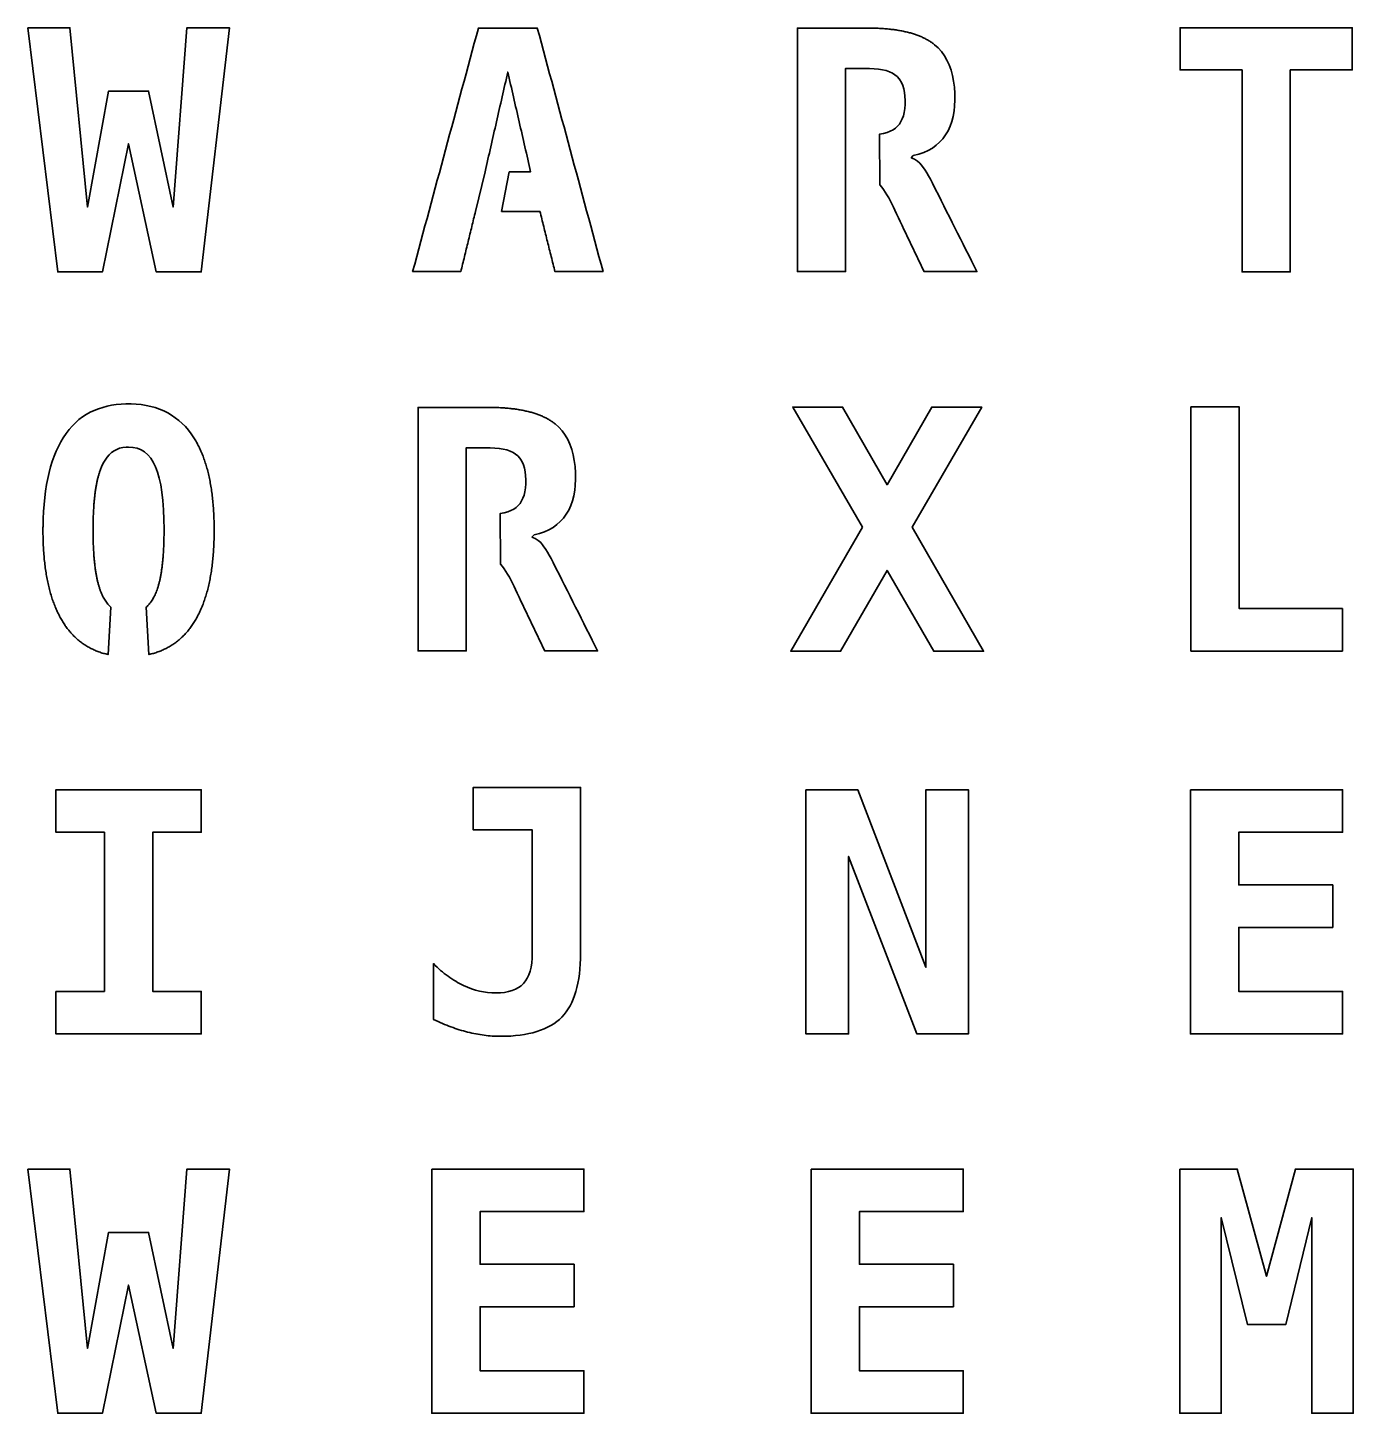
# Model space of a CAD drawing. Header units: inches. Extents: x 0 to 900, y -600 to 85.
# Drawn here: x 84.7 to 154.5, y -436.5 to -363.5 of the extents above; entities that cross this region are included whole.
import ezdxf

# ---------------------------------------------------------------- set-up
doc = ezdxf.new("R2010")
doc.units = ezdxf.units.IN
doc.header["$MEASUREMENT"] = 0
doc.layers.add('01_SNIJLIJNEN', color=7, linetype='Continuous')

msp = doc.modelspace()

# ---------------------------------------------------------------- linework, layer by layer
at = {"layer": '01_SNIJLIJNEN', "color": 5, "lineweight": 35, "true_color": 0x0000ff}
for points in [[(84.738, -363.513), (86.96, -363.513), (87.882, -372.953), (88.993, -366.846), (91.103, -366.846), (92.395, -372.953), (93.118, -363.513), (95.357, -363.513), (93.876, -376.372), (91.507, -376.372), (90.043, -369.62), (88.674, -376.372), (86.323, -376.372), (84.738, -363.513)], [(110.093, -371.098), (110.168, -371.098), (110.243, -371.098), (110.318, -371.098), (110.393, -371.098), (110.468, -371.098), (110.542, -371.098), (110.617, -371.098), (110.692, -371.098), (110.767, -371.098), (110.842, -371.098), (110.917, -371.098), (110.992, -371.098), (111.067, -371.098), (111.142, -371.098), (111.217, -371.098), (111.179, -370.934), (111.141, -370.77), (111.104, -370.606), (111.066, -370.442), (111.029, -370.278), (110.991, -370.114), (110.954, -369.95), (110.916, -369.786), (110.878, -369.622), (110.841, -369.458), (110.803, -369.294), (110.766, -369.13), (110.728, -368.966), (110.69, -368.802), (110.653, -368.638), (110.615, -368.474), (110.578, -368.31), (110.54, -368.145), (110.502, -367.981), (110.465, -367.817), (110.427, -367.653), (110.39, -367.489), (110.352, -367.325), (110.315, -367.161), (110.277, -366.997), (110.239, -366.833), (110.202, -366.669), (110.164, -366.505), (110.127, -366.341), (110.089, -366.177), (110.051, -366.013), (110.014, -365.849), (109.977, -366.013), (109.939, -366.177), (109.902, -366.341), (109.865, -366.505), (109.827, -366.669), (109.79, -366.833), (109.753, -366.997), (109.715, -367.161), (109.678, -367.325), (109.641, -367.489), (109.603, -367.653), (109.566, -367.817), (109.529, -367.981), (109.491, -368.145), (109.454, -368.31), (109.417, -368.474), (109.379, -368.638), (109.342, -368.802), (109.305, -368.966), (109.268, -369.13), (109.23, -369.294), (109.193, -369.458), (109.156, -369.622), (109.118, -369.786), (109.081, -369.95), (109.044, -370.114), (109.006, -370.278), (108.969, -370.442), (108.932, -370.606), (108.894, -370.77), (108.857, -370.934), (108.82, -371.098), (108.313, -373.186), (108.289, -373.285), (108.264, -373.384), (108.24, -373.483), (108.216, -373.582), (108.192, -373.681), (108.168, -373.78), (108.144, -373.879), (108.12, -373.978), (108.095, -374.077), (108.071, -374.177), (108.047, -374.276), (108.023, -374.375), (107.999, -374.474), (107.975, -374.573), (107.95, -374.672), (107.926, -374.771), (107.902, -374.87), (107.878, -374.969), (107.854, -375.068), (107.83, -375.167), (107.805, -375.266), (107.781, -375.365), (107.757, -375.464), (107.733, -375.563), (107.709, -375.663), (107.685, -375.762), (107.66, -375.861), (107.636, -375.96), (107.612, -376.059), (107.588, -376.158), (107.564, -376.257), (107.54, -376.356), (107.46, -376.356), (107.381, -376.356), (107.302, -376.356), (107.223, -376.356), (107.144, -376.356), (107.064, -376.356), (106.985, -376.356), (106.906, -376.356), (106.827, -376.356), (106.748, -376.356), (106.668, -376.356), (106.589, -376.356), (106.51, -376.356), (106.431, -376.356), (106.352, -376.356), (106.272, -376.356), (106.193, -376.356), (106.114, -376.356), (106.035, -376.356), (105.956, -376.356), (105.876, -376.356), (105.797, -376.356), (105.718, -376.356), (105.639, -376.356), (105.56, -376.356), (105.48, -376.356), (105.401, -376.356), (105.322, -376.356), (105.243, -376.356), (105.164, -376.356), (105.084, -376.356), (105.005, -376.356), (105.113, -375.955), (105.222, -375.554), (105.33, -375.154), (105.438, -374.753), (105.546, -374.352), (105.654, -373.951), (105.763, -373.55), (105.871, -373.149), (105.979, -372.748), (106.087, -372.348), (106.195, -371.947), (106.304, -371.546), (106.412, -371.145), (106.52, -370.744), (106.628, -370.344), (106.736, -369.943), (106.845, -369.542), (106.953, -369.141), (107.061, -368.74), (107.169, -368.339), (107.277, -367.939), (107.385, -367.538), (107.494, -367.137), (107.602, -366.736), (107.71, -366.335), (107.818, -365.934), (107.926, -365.534), (108.035, -365.133), (108.143, -364.732), (108.251, -364.331), (108.359, -363.93), (108.467, -363.529), (108.564, -363.529), (108.661, -363.529), (108.758, -363.529), (108.855, -363.529), (108.952, -363.529), (109.049, -363.529), (109.146, -363.529), (109.243, -363.529), (109.34, -363.529), (109.437, -363.529), (109.534, -363.529), (109.63, -363.529), (109.727, -363.529), (109.824, -363.529), (109.921, -363.529), (110.018, -363.529), (110.115, -363.529), (110.212, -363.529), (110.309, -363.529), (110.406, -363.529), (110.503, -363.529), (110.6, -363.529), (110.697, -363.529), (110.794, -363.529), (110.89, -363.529), (110.987, -363.529), (111.084, -363.529), (111.181, -363.529), (111.278, -363.529), (111.375, -363.529), (111.472, -363.529), (111.569, -363.529), (111.677, -363.93), (111.785, -364.331), (111.893, -364.732), (112.002, -365.133), (112.11, -365.534), (112.218, -365.934), (112.326, -366.335), (112.434, -366.736), (112.543, -367.137), (112.651, -367.538), (112.759, -367.939), (112.867, -368.339), (112.975, -368.74), (113.084, -369.141), (113.192, -369.542), (113.3, -369.943), (113.408, -370.344), (113.516, -370.744), (113.625, -371.145), (113.733, -371.546), (113.841, -371.947), (113.949, -372.348), (114.057, -372.748), (114.166, -373.149), (114.274, -373.55), (114.382, -373.951), (114.49, -374.352), (114.598, -374.753), (114.707, -375.154), (114.815, -375.554), (114.923, -375.955), (115.031, -376.356), (114.952, -376.356), (114.873, -376.356), (114.794, -376.356), (114.714, -376.356), (114.635, -376.356), (114.556, -376.356), (114.477, -376.356), (114.398, -376.356), (114.318, -376.356), (114.239, -376.356), (114.16, -376.356), (114.081, -376.356), (114.002, -376.356), (113.922, -376.356), (113.843, -376.356), (113.764, -376.356), (113.685, -376.356), (113.606, -376.356), (113.526, -376.356), (113.447, -376.356), (113.368, -376.356), (113.289, -376.356), (113.21, -376.356), (113.13, -376.356), (113.051, -376.356), (112.972, -376.356), (112.893, -376.356), (112.814, -376.356), (112.734, -376.356), (112.655, -376.356), (112.576, -376.356), (112.497, -376.356), (112.472, -376.257), (112.447, -376.158), (112.423, -376.059), (112.398, -375.96), (112.373, -375.861), (112.349, -375.762), (112.324, -375.663), (112.299, -375.563), (112.274, -375.464), (112.25, -375.365), (112.225, -375.266), (112.2, -375.167), (112.176, -375.068), (112.151, -374.969), (112.126, -374.87), (112.102, -374.771), (112.077, -374.672), (112.052, -374.573), (112.027, -374.474), (112.003, -374.375), (111.978, -374.276), (111.953, -374.177), (111.929, -374.077), (111.904, -373.978), (111.879, -373.879), (111.855, -373.78), (111.83, -373.681), (111.805, -373.582), (111.78, -373.483), (111.756, -373.384), (111.731, -373.285), (111.706, -373.186), (111.6, -373.186), (111.494, -373.186), (111.388, -373.186), (111.282, -373.186), (111.176, -373.186), (111.07, -373.186), (110.964, -373.186), (110.858, -373.186), (110.752, -373.186), (110.646, -373.186), (110.54, -373.186), (110.434, -373.186), (110.328, -373.186), (110.222, -373.186), (110.116, -373.186), (110.01, -373.186), (109.904, -373.186), (109.797, -373.186), (109.691, -373.186), (110.093, -371.098)], [(148.671, -365.735), (145.407, -365.735), (145.407, -363.513), (154.476, -363.513), (154.476, -365.735), (151.212, -365.735), (151.212, -376.372), (148.671, -376.372), (148.671, -365.735)], [(128.684, -389.814), (125.015, -383.484), (127.642, -383.484), (129.984, -387.575), (132.336, -383.484), (134.963, -383.484), (131.311, -389.814), (135.066, -396.343), (132.439, -396.343), (129.984, -392.088), (127.538, -396.343), (124.911, -396.343), (128.684, -389.814)], [(145.982, -383.475), (148.523, -383.475), (148.523, -394.095), (153.957, -394.095), (153.957, -396.334), (145.982, -396.334), (145.982, -383.475)], [(86.219, -414.249), (88.777, -414.249), (88.777, -405.869), (86.219, -405.869), (86.219, -403.63), (93.876, -403.63), (93.876, -405.869), (91.318, -405.869), (91.318, -414.249), (93.876, -414.249), (93.876, -416.488), (86.219, -416.488), (86.219, -414.249)], [(125.712, -403.63), (128.443, -403.63), (132.026, -412.974), (132.026, -403.63), (134.265, -403.63), (134.265, -416.488), (131.552, -416.488), (127.952, -407.144), (127.952, -416.488), (125.712, -416.488), (125.712, -403.63)], [(145.954, -403.63), (153.964, -403.63), (153.964, -405.869), (148.495, -405.869), (148.495, -408.642), (153.447, -408.642), (153.447, -410.881), (148.495, -410.881), (148.495, -414.249), (153.964, -414.249), (153.964, -416.488), (145.954, -416.488), (145.954, -403.63)], [(84.738, -423.6), (86.96, -423.6), (87.882, -433.04), (88.993, -426.933), (91.103, -426.933), (92.395, -433.04), (93.118, -423.6), (95.357, -423.6), (93.876, -436.459), (91.507, -436.459), (90.043, -429.706), (88.674, -436.459), (86.323, -436.459), (84.738, -423.6)], [(106.013, -423.6), (114.023, -423.6), (114.023, -425.839), (108.554, -425.839), (108.554, -428.613), (113.506, -428.613), (113.506, -430.852), (108.554, -430.852), (108.554, -434.22), (114.023, -434.22), (114.023, -436.459), (106.013, -436.459), (106.013, -423.6)], [(125.984, -423.6), (133.994, -423.6), (133.994, -425.839), (128.525, -425.839), (128.525, -428.613), (133.477, -428.613), (133.477, -430.852), (128.525, -430.852), (128.525, -434.22), (133.994, -434.22), (133.994, -436.459), (125.984, -436.459), (125.984, -423.6)], [(145.39, -423.6), (148.422, -423.6), (149.955, -429.241), (151.479, -423.6), (154.528, -423.6), (154.528, -436.459), (152.341, -436.459), (152.341, -426.158), (150.98, -431.782), (148.956, -431.782), (147.578, -426.158), (147.578, -436.459), (145.39, -436.459), (145.39, -423.6)]]:
    msp.add_lwpolyline(points, dxfattribs=at)
for points, knots in [([(131.245, -370.355), (131.245, -370.355), (131.423, -370.437), (131.423, -370.437), (131.423, -370.437), (131.582, -370.538), (131.582, -370.538), (131.582, -370.538), (131.716, -370.651), (131.716, -370.651), (131.716, -370.651), (131.854, -370.815), (131.854, -370.815), (131.854, -370.815), (131.991, -371.014), (131.991, -371.014), (131.991, -371.014), (132.076, -371.152), (132.076, -371.152), (132.076, -371.152), (132.168, -371.311), (132.168, -371.311), (132.168, -371.311), (132.265, -371.49), (132.265, -371.49), (132.265, -371.49), (132.368, -371.689), (132.368, -371.689), (132.368, -371.689), (132.539, -372.031), (132.539, -372.031), (132.539, -372.031), (132.684, -372.319), (132.684, -372.319), (132.684, -372.319), (132.829, -372.608), (132.829, -372.608), (132.829, -372.608), (132.974, -372.896), (132.974, -372.896), (132.974, -372.896), (133.119, -373.184), (133.119, -373.184), (133.119, -373.184), (133.264, -373.473), (133.264, -373.473), (133.264, -373.473), (133.409, -373.761), (133.409, -373.761), (133.409, -373.761), (133.554, -374.049), (133.554, -374.049), (133.554, -374.049), (133.699, -374.338), (133.699, -374.338), (133.699, -374.338), (133.844, -374.626), (133.844, -374.626), (133.844, -374.626), (133.989, -374.914), (133.989, -374.914), (133.989, -374.914), (134.134, -375.203), (134.134, -375.203), (134.134, -375.203), (134.279, -375.491), (134.279, -375.491), (134.279, -375.491), (134.424, -375.779), (134.424, -375.779), (134.424, -375.779), (134.569, -376.068), (134.569, -376.068), (134.569, -376.068), (134.714, -376.356), (134.714, -376.356), (134.714, -376.356), (131.93, -376.356), (131.93, -376.356), (131.93, -376.356), (131.834, -376.154), (131.834, -376.154), (131.834, -376.154), (131.737, -375.951), (131.737, -375.951), (131.737, -375.951), (131.64, -375.749), (131.64, -375.749), (131.64, -375.749), (131.544, -375.546), (131.544, -375.546), (131.544, -375.546), (131.447, -375.344), (131.447, -375.344), (131.447, -375.344), (131.35, -375.141), (131.35, -375.141), (131.35, -375.141), (131.254, -374.939), (131.254, -374.939), (131.254, -374.939), (131.157, -374.737), (131.157, -374.737), (131.157, -374.737), (131.06, -374.534), (131.06, -374.534), (131.06, -374.534), (130.964, -374.332), (130.964, -374.332), (130.964, -374.332), (130.867, -374.129), (130.867, -374.129), (130.867, -374.129), (130.77, -373.927), (130.77, -373.927), (130.77, -373.927), (130.674, -373.724), (130.674, -373.724), (130.674, -373.724), (130.577, -373.522), (130.577, -373.522), (130.577, -373.522), (130.481, -373.32), (130.481, -373.32), (130.481, -373.32), (130.384, -373.117), (130.384, -373.117), (130.384, -373.117), (130.313, -372.965), (130.313, -372.965), (130.313, -372.965), (130.229, -372.79), (130.229, -372.79), (130.229, -372.79), (130.158, -372.648), (130.158, -372.648), (130.158, -372.648), (130.068, -372.475), (130.068, -372.475), (130.068, -372.475), (129.976, -372.315), (129.976, -372.315), (129.976, -372.315), (129.884, -372.166), (129.884, -372.166), (129.884, -372.166), (129.792, -372.029), (129.792, -372.029), (129.792, -372.029), (129.699, -371.904), (129.699, -371.904), (129.699, -371.904), (129.606, -371.791), (129.606, -371.791), (129.606, -371.791), (129.588, -369.116), (129.588, -369.116), (129.588, -369.116), (129.794, -369.078), (129.794, -369.078), (129.794, -369.078), (129.981, -369.026), (129.981, -369.026), (129.981, -369.026), (130.149, -368.962), (130.149, -368.962), (130.149, -368.962), (130.298, -368.884), (130.298, -368.884), (130.298, -368.884), (130.429, -368.794), (130.429, -368.794), (130.429, -368.794), (130.537, -368.695), (130.537, -368.695), (130.537, -368.695), (130.63, -368.584), (130.63, -368.584), (130.63, -368.584), (130.711, -368.458), (130.711, -368.458), (130.711, -368.458), (130.782, -368.315), (130.782, -368.315), (130.782, -368.315), (130.842, -368.155), (130.842, -368.155), (130.842, -368.155), (130.887, -367.971), (130.887, -367.971), (130.887, -367.971), (130.917, -367.763), (130.917, -367.763), (130.917, -367.763), (130.931, -367.56), (130.931, -367.56), (130.931, -367.56), (130.933, -367.345), (130.933, -367.345), (130.933, -367.345), (130.923, -367.122), (130.923, -367.122), (130.923, -367.122), (130.898, -366.916), (130.898, -366.916), (130.898, -366.916), (130.86, -366.727), (130.86, -366.727), (130.86, -366.727), (130.808, -366.555), (130.808, -366.555), (130.808, -366.555), (130.741, -366.4), (130.741, -366.4), (130.741, -366.4), (130.661, -366.263), (130.661, -366.263), (130.661, -366.263), (130.616, -366.201), (130.616, -366.201), (130.616, -366.201), (130.514, -366.089), (130.514, -366.089), (130.514, -366.089), (130.396, -365.992), (130.396, -365.992), (130.396, -365.992), (130.26, -365.906), (130.26, -365.906), (130.26, -365.906), (130.105, -365.834), (130.105, -365.834), (130.105, -365.834), (129.932, -365.774), (129.932, -365.774), (129.932, -365.774), (129.74, -365.727), (129.74, -365.727), (129.74, -365.727), (129.531, -365.692), (129.531, -365.692), (129.531, -365.692), (129.303, -365.67), (129.303, -365.67), (129.303, -365.67), (129.057, -365.66), (129.057, -365.66), (129.057, -365.66), (128.88, -365.66), (128.88, -365.66), (128.88, -365.66), (128.806, -365.66), (128.806, -365.66), (128.806, -365.66), (127.798, -365.66), (127.798, -365.66), (127.798, -365.66), (127.798, -369.157), (127.798, -369.157), (127.798, -369.157), (127.798, -370.222), (127.798, -370.222), (127.798, -370.222), (127.798, -371.287), (127.798, -371.287), (127.798, -371.287), (127.798, -376.356), (127.798, -376.356), (127.798, -376.356), (125.264, -376.356), (125.264, -376.356), (125.264, -376.356), (125.264, -363.529), (125.264, -363.529), (125.264, -363.529), (128.237, -363.529), (128.237, -363.529), (128.237, -363.529), (128.466, -363.529), (128.466, -363.529), (128.466, -363.529), (128.695, -363.529), (128.695, -363.529), (128.695, -363.529), (128.923, -363.529), (128.923, -363.529), (129.026, -363.529), (129.128, -363.53), (129.227, -363.533), (129.327, -363.535), (129.424, -363.538), (129.52, -363.543), (129.616, -363.548), (129.71, -363.553), (129.802, -363.56), (129.895, -363.567), (129.985, -363.575), (130.074, -363.584), (130.162, -363.593), (130.249, -363.604), (130.334, -363.615), (130.419, -363.626), (130.502, -363.639), (130.583, -363.653), (130.665, -363.666), (130.744, -363.681), (130.822, -363.697), (130.9, -363.713), (130.976, -363.73), (131.05, -363.748), (131.124, -363.767), (131.196, -363.786), (131.267, -363.807), (131.337, -363.827), (131.406, -363.849), (131.473, -363.872), (131.539, -363.894), (131.604, -363.918), (131.668, -363.944), (131.731, -363.969), (131.792, -363.995), (131.852, -364.022), (131.912, -364.05), (131.969, -364.078), (132.025, -364.108), (132.081, -364.138), (132.135, -364.168), (132.188, -364.2), (132.24, -364.232), (132.291, -364.265), (132.339, -364.3), (132.388, -364.334), (132.435, -364.369), (132.48, -364.406), (132.48, -364.406), (132.673, -364.58), (132.673, -364.58), (132.673, -364.58), (132.847, -364.774), (132.847, -364.774), (132.847, -364.774), (133.002, -364.987), (133.002, -364.987), (133.002, -364.987), (133.137, -365.22), (133.137, -365.22), (133.137, -365.22), (133.253, -365.473), (133.253, -365.473), (133.253, -365.473), (133.35, -365.744), (133.35, -365.744), (133.35, -365.744), (133.428, -366.031), (133.428, -366.031), (133.428, -366.031), (133.487, -366.333), (133.487, -366.333), (133.487, -366.333), (133.528, -366.651), (133.528, -366.651), (133.528, -366.651), (133.55, -366.984), (133.55, -366.984), (133.55, -366.984), (133.553, -367.304), (133.553, -367.304), (133.553, -367.304), (133.539, -367.646), (133.539, -367.646), (133.539, -367.646), (133.514, -367.885), (133.514, -367.885), (133.514, -367.885), (133.465, -368.181), (133.465, -368.181), (133.465, -368.181), (133.395, -368.452), (133.395, -368.452), (133.395, -368.452), (133.305, -368.702), (133.305, -368.702), (133.305, -368.702), (133.194, -368.938), (133.194, -368.938), (133.194, -368.938), (133.062, -369.158), (133.062, -369.158), (133.062, -369.158), (132.91, -369.363), (132.91, -369.363), (132.91, -369.363), (132.746, -369.543), (132.746, -369.543), (132.746, -369.543), (132.565, -369.705), (132.565, -369.705), (132.565, -369.705), (132.366, -369.85), (132.366, -369.85), (132.366, -369.85), (132.149, -369.977), (132.149, -369.977), (132.149, -369.977), (131.912, -370.086), (131.912, -370.086), (131.912, -370.086), (131.65, -370.176), (131.65, -370.176), (131.65, -370.176), (131.364, -370.247), (131.364, -370.247), (131.364, -370.247), (131.245, -370.355), (131.245, -370.355)], [0, 0, 0, 0, 1, 1, 1, 2, 2, 2, 3, 3, 3, 4, 4, 4, 5, 5, 5, 6, 6, 6, 7, 7, 7, 8, 8, 8, 9, 9, 9, 10, 10, 10, 11, 11, 11, 12, 12, 12, 13, 13, 13, 14, 14, 14, 15, 15, 15, 16, 16, 16, 17, 17, 17, 18, 18, 18, 19, 19, 19, 20, 20, 20, 21, 21, 21, 22, 22, 22, 23, 23, 23, 24, 24, 24, 25, 25, 25, 26, 26, 26, 27, 27, 27, 28, 28, 28, 29, 29, 29, 30, 30, 30, 31, 31, 31, 32, 32, 32, 33, 33, 33, 34, 34, 34, 35, 35, 35, 36, 36, 36, 37, 37, 37, 38, 38, 38, 39, 39, 39, 40, 40, 40, 41, 41, 41, 42, 42, 42, 43, 43, 43, 44, 44, 44, 45, 45, 45, 46, 46, 46, 47, 47, 47, 48, 48, 48, 49, 49, 49, 50, 50, 50, 51, 51, 51, 52, 52, 52, 53, 53, 53, 54, 54, 54, 55, 55, 55, 56, 56, 56, 57, 57, 57, 58, 58, 58, 59, 59, 59, 60, 60, 60, 61, 61, 61, 62, 62, 62, 63, 63, 63, 64, 64, 64, 65, 65, 65, 66, 66, 66, 67, 67, 67, 68, 68, 68, 69, 69, 69, 70, 70, 70, 71, 71, 71, 72, 72, 72, 73, 73, 73, 74, 74, 74, 75, 75, 75, 76, 76, 76, 77, 77, 77, 78, 78, 78, 79, 79, 79, 80, 80, 80, 81, 81, 81, 82, 82, 82, 83, 83, 83, 84, 84, 84, 85, 85, 85, 86, 86, 86, 87, 87, 87, 88, 88, 88, 89, 89, 89, 90, 90, 90, 91, 91, 91, 92, 92, 92, 93, 93, 93, 94, 94, 94, 95, 95, 95, 96, 96, 96, 97, 97, 97, 98, 98, 98, 99, 99, 99, 100, 100, 100, 101, 101, 101, 102, 102, 102, 103, 103, 103, 104, 104, 104, 105, 105, 105, 106, 106, 106, 107, 107, 107, 108, 108, 108, 109, 109, 109, 110, 110, 110, 111, 111, 111, 112, 112, 112, 113, 113, 113, 114, 114, 114, 115, 115, 115, 116, 116, 116, 117, 117, 117, 118, 118, 118, 119, 119, 119, 120, 120, 120, 121, 121, 121, 122, 122, 122, 123, 123, 123, 124, 124, 124, 125, 125, 125, 126, 126, 126, 127, 127, 127, 128, 128, 128, 129, 129, 129, 130, 130, 130, 131, 131, 131, 132, 132, 132, 133, 133, 133, 134, 134, 134, 135, 135, 135, 136, 136, 136, 137, 137, 137, 138, 138, 138, 138]), ([(89.117, -394.015), (89.089, -393.991), (89.061, -393.965), (89.035, -393.938), (89.008, -393.911), (88.982, -393.882), (88.956, -393.853), (88.931, -393.823), (88.906, -393.792), (88.882, -393.759), (88.858, -393.727), (88.834, -393.693), (88.812, -393.658), (88.789, -393.622), (88.767, -393.586), (88.746, -393.548), (88.724, -393.51), (88.704, -393.471), (88.684, -393.43), (88.664, -393.39), (88.644, -393.348), (88.626, -393.304), (88.607, -393.262), (88.589, -393.217), (88.572, -393.172), (88.554, -393.126), (88.537, -393.078), (88.521, -393.028), (88.505, -392.979), (88.489, -392.928), (88.474, -392.875), (88.459, -392.823), (88.444, -392.768), (88.43, -392.712), (88.416, -392.656), (88.403, -392.598), (88.39, -392.539), (88.377, -392.479), (88.365, -392.418), (88.354, -392.355), (88.342, -392.292), (88.331, -392.228), (88.32, -392.162), (88.31, -392.095), (88.3, -392.027), (88.291, -391.958), (88.281, -391.888), (88.273, -391.817), (88.265, -391.744), (88.256, -391.671), (88.249, -391.596), (88.242, -391.52), (88.235, -391.443), (88.228, -391.365), (88.223, -391.285), (88.217, -391.206), (88.212, -391.124), (88.207, -391.041), (88.202, -390.958), (88.198, -390.873), (88.195, -390.787), (88.191, -390.7), (88.188, -390.612), (88.186, -390.522), (88.184, -390.432), (88.182, -390.341), (88.181, -390.247), (88.18, -390.154), (88.179, -390.059), (88.179, -389.962), (88.179, -389.866), (88.18, -389.771), (88.181, -389.679), (88.182, -389.586), (88.184, -389.494), (88.186, -389.405), (88.188, -389.315), (88.191, -389.227), (88.195, -389.141), (88.198, -389.055), (88.202, -388.97), (88.207, -388.887), (88.212, -388.805), (88.217, -388.723), (88.223, -388.644), (88.228, -388.564), (88.235, -388.486), (88.242, -388.41), (88.249, -388.334), (88.256, -388.26), (88.265, -388.187), (88.273, -388.114), (88.281, -388.043), (88.291, -387.973), (88.3, -387.904), (88.31, -387.836), (88.32, -387.77), (88.331, -387.704), (88.342, -387.64), (88.354, -387.577), (88.365, -387.514), (88.377, -387.453), (88.39, -387.394), (88.403, -387.334), (88.416, -387.277), (88.43, -387.221), (88.444, -387.165), (88.459, -387.11), (88.474, -387.058), (88.489, -387.005), (88.505, -386.954), (88.521, -386.905), (88.521, -386.905), (88.626, -386.629), (88.626, -386.629), (88.626, -386.629), (88.714, -386.445), (88.714, -386.445), (88.714, -386.445), (88.81, -386.278), (88.81, -386.278), (88.81, -386.278), (88.915, -386.129), (88.915, -386.129), (88.915, -386.129), (89.029, -385.998), (89.029, -385.998), (89.029, -385.998), (89.15, -385.885), (89.15, -385.885), (89.15, -385.885), (89.281, -385.79), (89.281, -385.79), (89.281, -385.79), (89.424, -385.713), (89.424, -385.713), (89.424, -385.713), (89.577, -385.655), (89.577, -385.655), (89.577, -385.655), (89.742, -385.615), (89.742, -385.615), (89.742, -385.615), (89.919, -385.594), (89.919, -385.594), (89.919, -385.594), (90.043, -385.589), (90.043, -385.589), (90.043, -385.589), (90.28, -385.606), (90.28, -385.606), (90.28, -385.606), (90.5, -385.654), (90.5, -385.654), (90.5, -385.654), (90.703, -385.736), (90.703, -385.736), (90.703, -385.736), (90.89, -385.849), (90.89, -385.849), (90.89, -385.849), (91.06, -385.996), (91.06, -385.996), (91.06, -385.996), (91.213, -386.174), (91.213, -386.174), (91.213, -386.174), (91.349, -386.385), (91.349, -386.385), (91.349, -386.385), (91.469, -386.629), (91.469, -386.629), (91.469, -386.629), (91.574, -386.905), (91.574, -386.905), (91.574, -386.905), (91.665, -387.221), (91.665, -387.221), (91.665, -387.221), (91.742, -387.577), (91.742, -387.577), (91.742, -387.577), (91.805, -387.973), (91.805, -387.973), (91.805, -387.973), (91.853, -388.41), (91.853, -388.41), (91.853, -388.41), (91.888, -388.887), (91.888, -388.887), (91.888, -388.887), (91.909, -389.405), (91.909, -389.405), (91.912, -389.494), (91.913, -389.586), (91.914, -389.679), (91.916, -389.771), (91.916, -389.866), (91.916, -389.962), (91.916, -390.059), (91.916, -390.154), (91.914, -390.247), (91.913, -390.341), (91.912, -390.432), (91.909, -390.522), (91.907, -390.612), (91.904, -390.7), (91.901, -390.787), (91.897, -390.873), (91.893, -390.958), (91.888, -391.041), (91.884, -391.124), (91.878, -391.206), (91.873, -391.285), (91.867, -391.365), (91.86, -391.443), (91.853, -391.52), (91.846, -391.596), (91.839, -391.671), (91.831, -391.744), (91.823, -391.817), (91.814, -391.888), (91.805, -391.958), (91.795, -392.027), (91.785, -392.095), (91.775, -392.162), (91.764, -392.228), (91.753, -392.292), (91.742, -392.355), (91.73, -392.418), (91.718, -392.479), (91.705, -392.539), (91.692, -392.598), (91.679, -392.656), (91.665, -392.712), (91.651, -392.768), (91.636, -392.823), (91.621, -392.875), (91.606, -392.928), (91.59, -392.979), (91.574, -393.028), (91.558, -393.078), (91.541, -393.126), (91.524, -393.172), (91.506, -393.217), (91.488, -393.262), (91.469, -393.304), (91.451, -393.348), (91.432, -393.39), (91.412, -393.43), (91.392, -393.471), (91.371, -393.51), (91.349, -393.548), (91.328, -393.586), (91.306, -393.622), (91.283, -393.658), (91.26, -393.693), (91.237, -393.727), (91.213, -393.759), (91.189, -393.792), (91.164, -393.823), (91.138, -393.853), (91.113, -393.882), (91.086, -393.911), (91.06, -393.938), (91.033, -393.965), (91.005, -393.991), (90.977, -394.015), (90.977, -394.015), (91.116, -396.512), (91.116, -396.512), (91.158, -396.503), (91.199, -396.493), (91.239, -396.483), (91.28, -396.473), (91.32, -396.462), (91.36, -396.451), (91.4, -396.44), (91.439, -396.428), (91.478, -396.416), (91.517, -396.403), (91.556, -396.39), (91.594, -396.377), (91.632, -396.363), (91.67, -396.349), (91.707, -396.334), (91.744, -396.319), (91.781, -396.304), (91.818, -396.288), (91.854, -396.273), (91.891, -396.256), (91.926, -396.239), (91.962, -396.222), (91.997, -396.205), (92.032, -396.187), (92.067, -396.169), (92.102, -396.15), (92.136, -396.131), (92.17, -396.112), (92.204, -396.092), (92.237, -396.072), (92.271, -396.052), (92.304, -396.032), (92.336, -396.011), (92.369, -395.989), (92.401, -395.968), (92.433, -395.946), (92.465, -395.924), (92.496, -395.901), (92.528, -395.878), (92.559, -395.855), (92.59, -395.832), (92.62, -395.808), (92.65, -395.784), (92.68, -395.759), (92.71, -395.734), (92.74, -395.709), (92.769, -395.683), (92.798, -395.657), (92.827, -395.631), (92.855, -395.605), (92.883, -395.578), (92.912, -395.551), (92.939, -395.523), (92.967, -395.495), (92.994, -395.467), (93.021, -395.438), (93.048, -395.409), (93.075, -395.38), (93.101, -395.351), (93.127, -395.321), (93.153, -395.291), (93.178, -395.26), (93.203, -395.229), (93.229, -395.198), (93.253, -395.167), (93.278, -395.135), (93.302, -395.103), (93.326, -395.07), (93.35, -395.037), (93.373, -395.004), (93.397, -394.971), (93.42, -394.937), (93.467, -394.866), (93.513, -394.794), (93.557, -394.719), (93.601, -394.644), (93.644, -394.568), (93.685, -394.489), (93.727, -394.41), (93.767, -394.329), (93.805, -394.246), (93.843, -394.164), (93.88, -394.079), (93.916, -393.992), (93.951, -393.905), (93.985, -393.816), (94.018, -393.725), (94.05, -393.633), (94.081, -393.54), (94.111, -393.445), (94.14, -393.35), (94.168, -393.253), (94.195, -393.153), (94.221, -393.054), (94.247, -392.952), (94.27, -392.849), (94.294, -392.746), (94.316, -392.64), (94.337, -392.532), (94.357, -392.425), (94.377, -392.315), (94.394, -392.204), (94.412, -392.092), (94.428, -391.978), (94.443, -391.862), (94.458, -391.747), (94.471, -391.629), (94.483, -391.509), (94.495, -391.389), (94.505, -391.267), (94.514, -391.143), (94.523, -391.019), (94.53, -390.893), (94.536, -390.765), (94.542, -390.636), (94.546, -390.506), (94.549, -390.374), (94.552, -390.242), (94.554, -390.107), (94.554, -389.971), (94.554, -389.834), (94.552, -389.699), (94.549, -389.566), (94.546, -389.433), (94.542, -389.302), (94.536, -389.173), (94.53, -389.045), (94.523, -388.918), (94.514, -388.794), (94.505, -388.669), (94.495, -388.547), (94.483, -388.426), (94.471, -388.306), (94.458, -388.188), (94.443, -388.071), (94.428, -387.955), (94.412, -387.841), (94.394, -387.729), (94.377, -387.617), (94.357, -387.507), (94.337, -387.399), (94.316, -387.292), (94.294, -387.186), (94.27, -387.082), (94.247, -386.979), (94.221, -386.877), (94.195, -386.778), (94.168, -386.678), (94.14, -386.581), (94.111, -386.485), (94.081, -386.39), (94.05, -386.297), (94.018, -386.206), (93.985, -386.115), (93.951, -386.026), (93.916, -385.939), (93.88, -385.852), (93.843, -385.767), (93.805, -385.685), (93.767, -385.602), (93.727, -385.521), (93.685, -385.443), (93.644, -385.364), (93.601, -385.288), (93.557, -385.213), (93.513, -385.139), (93.467, -385.067), (93.42, -384.997), (93.396, -384.962), (93.372, -384.928), (93.348, -384.894), (93.348, -384.894), (93.197, -384.698), (93.197, -384.698), (93.197, -384.698), (93.038, -384.516), (93.038, -384.516), (93.038, -384.516), (92.871, -384.346), (92.871, -384.346), (92.871, -384.346), (92.695, -384.188), (92.695, -384.188), (92.695, -384.188), (92.51, -384.044), (92.51, -384.044), (92.51, -384.044), (92.317, -383.912), (92.317, -383.912), (92.317, -383.912), (92.115, -383.793), (92.115, -383.793), (92.115, -383.793), (91.904, -383.687), (91.904, -383.687), (91.904, -383.687), (91.685, -383.594), (91.685, -383.594), (91.685, -383.594), (91.457, -383.514), (91.457, -383.514), (91.457, -383.514), (91.22, -383.447), (91.22, -383.447), (91.22, -383.447), (90.974, -383.394), (90.974, -383.394), (90.974, -383.394), (90.719, -383.354), (90.719, -383.354), (90.719, -383.354), (90.455, -383.328), (90.455, -383.328), (90.455, -383.328), (90.183, -383.314), (90.183, -383.314), (90.183, -383.314), (89.912, -383.314), (89.912, -383.314), (89.912, -383.314), (89.654, -383.327), (89.654, -383.327), (89.654, -383.327), (89.403, -383.351), (89.403, -383.351), (89.403, -383.351), (89.157, -383.388), (89.157, -383.388), (89.157, -383.388), (88.918, -383.438), (88.918, -383.438), (88.918, -383.438), (88.686, -383.5), (88.686, -383.5), (88.686, -383.5), (88.459, -383.574), (88.459, -383.574), (88.459, -383.574), (88.239, -383.66), (88.239, -383.66), (88.239, -383.66), (88.026, -383.759), (88.026, -383.759), (88.026, -383.759), (87.82, -383.873), (87.82, -383.873), (87.82, -383.873), (87.623, -384.003), (87.623, -384.003), (87.623, -384.003), (87.434, -384.148), (87.434, -384.148), (87.434, -384.148), (87.253, -384.308), (87.253, -384.308), (87.253, -384.308), (87.08, -384.483), (87.08, -384.483), (87.08, -384.483), (86.916, -384.673), (86.916, -384.673), (86.916, -384.673), (86.759, -384.879), (86.759, -384.879), (86.759, -384.879), (86.613, -385.097), (86.613, -385.097), (86.613, -385.097), (86.479, -385.324), (86.479, -385.324), (86.479, -385.324), (86.353, -385.562), (86.353, -385.562), (86.353, -385.562), (86.236, -385.813), (86.236, -385.813), (86.236, -385.813), (86.129, -386.076), (86.129, -386.076), (86.129, -386.076), (86.031, -386.35), (86.031, -386.35), (86.031, -386.35), (85.942, -386.637), (85.942, -386.637), (85.942, -386.637), (85.862, -386.935), (85.862, -386.935), (85.862, -386.935), (85.791, -387.245), (85.791, -387.245), (85.791, -387.245), (85.729, -387.568), (85.729, -387.568), (85.729, -387.568), (85.676, -387.904), (85.676, -387.904), (85.676, -387.904), (85.631, -388.251), (85.631, -388.251), (85.631, -388.251), (85.596, -388.612), (85.596, -388.612), (85.596, -388.612), (85.569, -388.984), (85.569, -388.984), (85.569, -388.984), (85.552, -389.37), (85.552, -389.37), (85.552, -389.37), (85.543, -389.767), (85.543, -389.767), (85.542, -389.835), (85.542, -389.903), (85.542, -389.971), (85.542, -390.108), (85.543, -390.242), (85.546, -390.375), (85.549, -390.508), (85.553, -390.638), (85.559, -390.767), (85.565, -390.895), (85.573, -391.021), (85.582, -391.146), (85.591, -391.27), (85.601, -391.392), (85.613, -391.513), (85.625, -391.633), (85.638, -391.751), (85.653, -391.867), (85.668, -391.983), (85.684, -392.097), (85.702, -392.209), (85.72, -392.321), (85.739, -392.431), (85.76, -392.538), (85.781, -392.646), (85.803, -392.752), (85.827, -392.855), (85.851, -392.959), (85.876, -393.061), (85.903, -393.16), (85.93, -393.26), (85.958, -393.357), (85.988, -393.452), (86.018, -393.548), (86.049, -393.641), (86.082, -393.732), (86.114, -393.823), (86.149, -393.913), (86.184, -394), (86.22, -394.087), (86.257, -394.172), (86.296, -394.255), (86.335, -394.338), (86.375, -394.419), (86.416, -394.497), (86.458, -394.576), (86.501, -394.653), (86.546, -394.728), (86.59, -394.802), (86.637, -394.875), (86.684, -394.945), (86.707, -394.979), (86.73, -395.012), (86.753, -395.045), (86.776, -395.077), (86.8, -395.11), (86.824, -395.141), (86.848, -395.173), (86.872, -395.204), (86.897, -395.235), (86.922, -395.266), (86.947, -395.296), (86.973, -395.326), (86.998, -395.355), (87.024, -395.385), (87.051, -395.414), (87.077, -395.442), (87.104, -395.471), (87.131, -395.498), (87.158, -395.526), (87.185, -395.554), (87.213, -395.58), (87.241, -395.607), (87.269, -395.634), (87.297, -395.659), (87.326, -395.685), (87.355, -395.711), (87.384, -395.736), (87.413, -395.76), (87.443, -395.785), (87.473, -395.809), (87.503, -395.833), (87.534, -395.856), (87.564, -395.879), (87.595, -395.902), (87.626, -395.924), (87.658, -395.946), (87.689, -395.968), (87.721, -395.99), (87.754, -396.011), (87.786, -396.032), (87.819, -396.052), (87.852, -396.072), (87.885, -396.092), (87.918, -396.112), (87.952, -396.131), (87.986, -396.15), (88.02, -396.169), (88.054, -396.187), (88.089, -396.205), (88.124, -396.222), (88.159, -396.239), (88.195, -396.256), (88.231, -396.273), (88.267, -396.288), (88.303, -396.304), (88.34, -396.319), (88.377, -396.334), (88.414, -396.349), (88.452, -396.363), (88.49, -396.377), (88.528, -396.39), (88.566, -396.403), (88.605, -396.416), (88.644, -396.428), (88.683, -396.44), (88.723, -396.451), (88.762, -396.462), (88.803, -396.473), (88.843, -396.483), (88.884, -396.493), (88.925, -396.503), (88.966, -396.512), (88.966, -396.512), (89.117, -394.015), (89.117, -394.015)], [0, 0, 0, 0, 1, 1, 1, 2, 2, 2, 3, 3, 3, 4, 4, 4, 5, 5, 5, 6, 6, 6, 7, 7, 7, 8, 8, 8, 9, 9, 9, 10, 10, 10, 11, 11, 11, 12, 12, 12, 13, 13, 13, 14, 14, 14, 15, 15, 15, 16, 16, 16, 17, 17, 17, 18, 18, 18, 19, 19, 19, 20, 20, 20, 21, 21, 21, 22, 22, 22, 23, 23, 23, 24, 24, 24, 25, 25, 25, 26, 26, 26, 27, 27, 27, 28, 28, 28, 29, 29, 29, 30, 30, 30, 31, 31, 31, 32, 32, 32, 33, 33, 33, 34, 34, 34, 35, 35, 35, 36, 36, 36, 37, 37, 37, 38, 38, 38, 39, 39, 39, 40, 40, 40, 41, 41, 41, 42, 42, 42, 43, 43, 43, 44, 44, 44, 45, 45, 45, 46, 46, 46, 47, 47, 47, 48, 48, 48, 49, 49, 49, 50, 50, 50, 51, 51, 51, 52, 52, 52, 53, 53, 53, 54, 54, 54, 55, 55, 55, 56, 56, 56, 57, 57, 57, 58, 58, 58, 59, 59, 59, 60, 60, 60, 61, 61, 61, 62, 62, 62, 63, 63, 63, 64, 64, 64, 65, 65, 65, 66, 66, 66, 67, 67, 67, 68, 68, 68, 69, 69, 69, 70, 70, 70, 71, 71, 71, 72, 72, 72, 73, 73, 73, 74, 74, 74, 75, 75, 75, 76, 76, 76, 77, 77, 77, 78, 78, 78, 79, 79, 79, 80, 80, 80, 81, 81, 81, 82, 82, 82, 83, 83, 83, 84, 84, 84, 85, 85, 85, 86, 86, 86, 87, 87, 87, 88, 88, 88, 89, 89, 89, 90, 90, 90, 91, 91, 91, 92, 92, 92, 93, 93, 93, 94, 94, 94, 95, 95, 95, 96, 96, 96, 97, 97, 97, 98, 98, 98, 99, 99, 99, 100, 100, 100, 101, 101, 101, 102, 102, 102, 103, 103, 103, 104, 104, 104, 105, 105, 105, 106, 106, 106, 107, 107, 107, 108, 108, 108, 109, 109, 109, 110, 110, 110, 111, 111, 111, 112, 112, 112, 113, 113, 113, 114, 114, 114, 115, 115, 115, 116, 116, 116, 117, 117, 117, 118, 118, 118, 119, 119, 119, 120, 120, 120, 121, 121, 121, 122, 122, 122, 123, 123, 123, 124, 124, 124, 125, 125, 125, 126, 126, 126, 127, 127, 127, 128, 128, 128, 129, 129, 129, 130, 130, 130, 131, 131, 131, 132, 132, 132, 133, 133, 133, 134, 134, 134, 135, 135, 135, 136, 136, 136, 137, 137, 137, 138, 138, 138, 139, 139, 139, 140, 140, 140, 141, 141, 141, 142, 142, 142, 143, 143, 143, 144, 144, 144, 145, 145, 145, 146, 146, 146, 147, 147, 147, 148, 148, 148, 149, 149, 149, 150, 150, 150, 151, 151, 151, 152, 152, 152, 153, 153, 153, 154, 154, 154, 155, 155, 155, 156, 156, 156, 157, 157, 157, 158, 158, 158, 159, 159, 159, 160, 160, 160, 161, 161, 161, 162, 162, 162, 163, 163, 163, 164, 164, 164, 165, 165, 165, 166, 166, 166, 167, 167, 167, 168, 168, 168, 169, 169, 169, 170, 170, 170, 171, 171, 171, 172, 172, 172, 173, 173, 173, 174, 174, 174, 175, 175, 175, 176, 176, 176, 177, 177, 177, 178, 178, 178, 179, 179, 179, 180, 180, 180, 181, 181, 181, 182, 182, 182, 183, 183, 183, 184, 184, 184, 185, 185, 185, 186, 186, 186, 187, 187, 187, 188, 188, 188, 189, 189, 189, 190, 190, 190, 191, 191, 191, 192, 192, 192, 193, 193, 193, 194, 194, 194, 195, 195, 195, 196, 196, 196, 197, 197, 197, 198, 198, 198, 199, 199, 199, 200, 200, 200, 201, 201, 201, 202, 202, 202, 203, 203, 203, 204, 204, 204, 205, 205, 205, 206, 206, 206, 207, 207, 207, 208, 208, 208, 209, 209, 209, 210, 210, 210, 211, 211, 211, 212, 212, 212, 213, 213, 213, 214, 214, 214, 215, 215, 215, 216, 216, 216, 217, 217, 217, 218, 218, 218, 219, 219, 219, 220, 220, 220, 221, 221, 221, 222, 222, 222, 223, 223, 223, 224, 224, 224, 225, 225, 225, 226, 226, 226, 227, 227, 227, 228, 228, 228, 229, 229, 229, 230, 230, 230, 231, 231, 231, 232, 232, 232, 233, 233, 233, 234, 234, 234, 235, 235, 235, 236, 236, 236, 236]), ([(111.275, -390.326), (111.275, -390.326), (111.453, -390.407), (111.453, -390.407), (111.453, -390.407), (111.612, -390.508), (111.612, -390.508), (111.612, -390.508), (111.745, -390.622), (111.745, -390.622), (111.745, -390.622), (111.884, -390.785), (111.884, -390.785), (111.884, -390.785), (112.021, -390.984), (112.021, -390.984), (112.021, -390.984), (112.106, -391.123), (112.106, -391.123), (112.106, -391.123), (112.197, -391.281), (112.197, -391.281), (112.197, -391.281), (112.294, -391.461), (112.294, -391.461), (112.294, -391.461), (112.397, -391.66), (112.397, -391.66), (112.397, -391.66), (112.569, -392.001), (112.569, -392.001), (112.569, -392.001), (112.714, -392.29), (112.714, -392.29), (112.714, -392.29), (112.859, -392.578), (112.859, -392.578), (112.859, -392.578), (113.004, -392.866), (113.004, -392.866), (113.004, -392.866), (113.149, -393.155), (113.149, -393.155), (113.149, -393.155), (113.294, -393.443), (113.294, -393.443), (113.294, -393.443), (113.439, -393.731), (113.439, -393.731), (113.439, -393.731), (113.584, -394.02), (113.584, -394.02), (113.584, -394.02), (113.728, -394.308), (113.728, -394.308), (113.728, -394.308), (113.873, -394.596), (113.873, -394.596), (113.873, -394.596), (114.018, -394.885), (114.018, -394.885), (114.018, -394.885), (114.163, -395.173), (114.163, -395.173), (114.163, -395.173), (114.308, -395.462), (114.308, -395.462), (114.308, -395.462), (114.453, -395.75), (114.453, -395.75), (114.453, -395.75), (114.598, -396.038), (114.598, -396.038), (114.598, -396.038), (114.743, -396.327), (114.743, -396.327), (114.743, -396.327), (111.96, -396.327), (111.96, -396.327), (111.96, -396.327), (111.863, -396.124), (111.863, -396.124), (111.863, -396.124), (111.766, -395.922), (111.766, -395.922), (111.766, -395.922), (111.67, -395.719), (111.67, -395.719), (111.67, -395.719), (111.573, -395.517), (111.573, -395.517), (111.573, -395.517), (111.477, -395.314), (111.477, -395.314), (111.477, -395.314), (111.38, -395.112), (111.38, -395.112), (111.38, -395.112), (111.283, -394.91), (111.283, -394.91), (111.283, -394.91), (111.187, -394.707), (111.187, -394.707), (111.187, -394.707), (111.09, -394.505), (111.09, -394.505), (111.09, -394.505), (110.993, -394.302), (110.993, -394.302), (110.993, -394.302), (110.897, -394.1), (110.897, -394.1), (110.897, -394.1), (110.8, -393.897), (110.8, -393.897), (110.8, -393.897), (110.703, -393.695), (110.703, -393.695), (110.703, -393.695), (110.607, -393.493), (110.607, -393.493), (110.607, -393.493), (110.51, -393.29), (110.51, -393.29), (110.51, -393.29), (110.413, -393.088), (110.413, -393.088), (110.413, -393.088), (110.343, -392.935), (110.343, -392.935), (110.343, -392.935), (110.258, -392.761), (110.258, -392.761), (110.258, -392.761), (110.188, -392.619), (110.188, -392.619), (110.188, -392.619), (110.097, -392.446), (110.097, -392.446), (110.097, -392.446), (110.006, -392.285), (110.006, -392.285), (110.006, -392.285), (109.914, -392.136), (109.914, -392.136), (109.914, -392.136), (109.822, -391.999), (109.822, -391.999), (109.822, -391.999), (109.729, -391.874), (109.729, -391.874), (109.729, -391.874), (109.635, -391.761), (109.635, -391.761), (109.635, -391.761), (109.618, -389.087), (109.618, -389.087), (109.618, -389.087), (109.824, -389.048), (109.824, -389.048), (109.824, -389.048), (110.01, -388.997), (110.01, -388.997), (110.01, -388.997), (110.179, -388.932), (110.179, -388.932), (110.179, -388.932), (110.328, -388.855), (110.328, -388.855), (110.328, -388.855), (110.458, -388.765), (110.458, -388.765), (110.458, -388.765), (110.567, -388.665), (110.567, -388.665), (110.567, -388.665), (110.659, -388.555), (110.659, -388.555), (110.659, -388.555), (110.741, -388.428), (110.741, -388.428), (110.741, -388.428), (110.812, -388.285), (110.812, -388.285), (110.812, -388.285), (110.871, -388.125), (110.871, -388.125), (110.871, -388.125), (110.916, -387.942), (110.916, -387.942), (110.916, -387.942), (110.946, -387.733), (110.946, -387.733), (110.946, -387.733), (110.96, -387.531), (110.96, -387.531), (110.96, -387.531), (110.963, -387.316), (110.963, -387.316), (110.963, -387.316), (110.952, -387.093), (110.952, -387.093), (110.952, -387.093), (110.928, -386.886), (110.928, -386.886), (110.928, -386.886), (110.889, -386.697), (110.889, -386.697), (110.889, -386.697), (110.837, -386.526), (110.837, -386.526), (110.837, -386.526), (110.771, -386.371), (110.771, -386.371), (110.771, -386.371), (110.691, -386.233), (110.691, -386.233), (110.691, -386.233), (110.645, -386.171), (110.645, -386.171), (110.645, -386.171), (110.544, -386.06), (110.544, -386.06), (110.544, -386.06), (110.426, -385.962), (110.426, -385.962), (110.426, -385.962), (110.289, -385.877), (110.289, -385.877), (110.289, -385.877), (110.134, -385.804), (110.134, -385.804), (110.134, -385.804), (109.961, -385.744), (109.961, -385.744), (109.961, -385.744), (109.77, -385.697), (109.77, -385.697), (109.77, -385.697), (109.56, -385.662), (109.56, -385.662), (109.56, -385.662), (109.332, -385.64), (109.332, -385.64), (109.332, -385.64), (109.086, -385.631), (109.086, -385.631), (109.086, -385.631), (108.91, -385.63), (108.91, -385.63), (108.91, -385.63), (108.835, -385.63), (108.835, -385.63), (108.835, -385.63), (107.827, -385.63), (107.827, -385.63), (107.827, -385.63), (107.827, -389.127), (107.827, -389.127), (107.827, -389.127), (107.827, -390.192), (107.827, -390.192), (107.827, -390.192), (107.827, -391.258), (107.827, -391.258), (107.827, -391.258), (107.827, -396.327), (107.827, -396.327), (107.827, -396.327), (105.293, -396.327), (105.293, -396.327), (105.293, -396.327), (105.293, -383.5), (105.293, -383.5), (105.293, -383.5), (108.267, -383.5), (108.267, -383.5), (108.267, -383.5), (108.495, -383.5), (108.495, -383.5), (108.495, -383.5), (108.724, -383.5), (108.724, -383.5), (108.724, -383.5), (108.953, -383.5), (108.953, -383.5), (109.056, -383.5), (109.157, -383.501), (109.257, -383.503), (109.356, -383.506), (109.454, -383.509), (109.55, -383.514), (109.646, -383.518), (109.74, -383.524), (109.832, -383.531), (109.924, -383.538), (110.014, -383.546), (110.103, -383.555), (110.192, -383.564), (110.278, -383.574), (110.363, -383.585), (110.448, -383.597), (110.531, -383.609), (110.613, -383.623), (110.694, -383.637), (110.774, -383.652), (110.851, -383.668), (110.929, -383.684), (111.005, -383.701), (111.079, -383.719), (111.153, -383.737), (111.226, -383.757), (111.296, -383.777), (111.367, -383.798), (111.435, -383.819), (111.502, -383.842), (111.569, -383.865), (111.634, -383.889), (111.697, -383.914), (111.76, -383.939), (111.822, -383.965), (111.881, -383.993), (111.941, -384.02), (111.999, -384.049), (112.055, -384.078), (112.111, -384.108), (112.165, -384.139), (112.217, -384.171), (112.27, -384.203), (112.32, -384.236), (112.369, -384.27), (112.418, -384.304), (112.464, -384.34), (112.51, -384.376), (112.51, -384.376), (112.703, -384.55), (112.703, -384.55), (112.703, -384.55), (112.877, -384.744), (112.877, -384.744), (112.877, -384.744), (113.032, -384.957), (113.032, -384.957), (113.032, -384.957), (113.167, -385.19), (113.167, -385.19), (113.167, -385.19), (113.283, -385.443), (113.283, -385.443), (113.283, -385.443), (113.38, -385.714), (113.38, -385.714), (113.38, -385.714), (113.458, -386.001), (113.458, -386.001), (113.458, -386.001), (113.517, -386.304), (113.517, -386.304), (113.517, -386.304), (113.558, -386.622), (113.558, -386.622), (113.558, -386.622), (113.579, -386.955), (113.579, -386.955), (113.579, -386.955), (113.583, -387.275), (113.583, -387.275), (113.583, -387.275), (113.568, -387.616), (113.568, -387.616), (113.568, -387.616), (113.544, -387.856), (113.544, -387.856), (113.544, -387.856), (113.494, -388.152), (113.494, -388.152), (113.494, -388.152), (113.425, -388.423), (113.425, -388.423), (113.425, -388.423), (113.335, -388.673), (113.335, -388.673), (113.335, -388.673), (113.224, -388.908), (113.224, -388.908), (113.224, -388.908), (113.092, -389.128), (113.092, -389.128), (113.092, -389.128), (112.939, -389.333), (112.939, -389.333), (112.939, -389.333), (112.776, -389.513), (112.776, -389.513), (112.776, -389.513), (112.594, -389.676), (112.594, -389.676), (112.594, -389.676), (112.396, -389.821), (112.396, -389.821), (112.396, -389.821), (112.179, -389.948), (112.179, -389.948), (112.179, -389.948), (111.941, -390.056), (111.941, -390.056), (111.941, -390.056), (111.679, -390.146), (111.679, -390.146), (111.679, -390.146), (111.394, -390.217), (111.394, -390.217), (111.394, -390.217), (111.275, -390.326), (111.275, -390.326)], [0, 0, 0, 0, 1, 1, 1, 2, 2, 2, 3, 3, 3, 4, 4, 4, 5, 5, 5, 6, 6, 6, 7, 7, 7, 8, 8, 8, 9, 9, 9, 10, 10, 10, 11, 11, 11, 12, 12, 12, 13, 13, 13, 14, 14, 14, 15, 15, 15, 16, 16, 16, 17, 17, 17, 18, 18, 18, 19, 19, 19, 20, 20, 20, 21, 21, 21, 22, 22, 22, 23, 23, 23, 24, 24, 24, 25, 25, 25, 26, 26, 26, 27, 27, 27, 28, 28, 28, 29, 29, 29, 30, 30, 30, 31, 31, 31, 32, 32, 32, 33, 33, 33, 34, 34, 34, 35, 35, 35, 36, 36, 36, 37, 37, 37, 38, 38, 38, 39, 39, 39, 40, 40, 40, 41, 41, 41, 42, 42, 42, 43, 43, 43, 44, 44, 44, 45, 45, 45, 46, 46, 46, 47, 47, 47, 48, 48, 48, 49, 49, 49, 50, 50, 50, 51, 51, 51, 52, 52, 52, 53, 53, 53, 54, 54, 54, 55, 55, 55, 56, 56, 56, 57, 57, 57, 58, 58, 58, 59, 59, 59, 60, 60, 60, 61, 61, 61, 62, 62, 62, 63, 63, 63, 64, 64, 64, 65, 65, 65, 66, 66, 66, 67, 67, 67, 68, 68, 68, 69, 69, 69, 70, 70, 70, 71, 71, 71, 72, 72, 72, 73, 73, 73, 74, 74, 74, 75, 75, 75, 76, 76, 76, 77, 77, 77, 78, 78, 78, 79, 79, 79, 80, 80, 80, 81, 81, 81, 82, 82, 82, 83, 83, 83, 84, 84, 84, 85, 85, 85, 86, 86, 86, 87, 87, 87, 88, 88, 88, 89, 89, 89, 90, 90, 90, 91, 91, 91, 92, 92, 92, 93, 93, 93, 94, 94, 94, 95, 95, 95, 96, 96, 96, 97, 97, 97, 98, 98, 98, 99, 99, 99, 100, 100, 100, 101, 101, 101, 102, 102, 102, 103, 103, 103, 104, 104, 104, 105, 105, 105, 106, 106, 106, 107, 107, 107, 108, 108, 108, 109, 109, 109, 110, 110, 110, 111, 111, 111, 112, 112, 112, 113, 113, 113, 114, 114, 114, 115, 115, 115, 116, 116, 116, 117, 117, 117, 118, 118, 118, 119, 119, 119, 120, 120, 120, 121, 121, 121, 122, 122, 122, 123, 123, 123, 124, 124, 124, 125, 125, 125, 126, 126, 126, 127, 127, 127, 128, 128, 128, 129, 129, 129, 130, 130, 130, 131, 131, 131, 132, 132, 132, 133, 133, 133, 134, 134, 134, 135, 135, 135, 136, 136, 136, 137, 137, 137, 138, 138, 138, 138]), ([(109.675, -416.613), (109.342, -416.613), (109.038, -416.594), (108.762, -416.557), (108.487, -416.52), (108.2, -416.464), (107.901, -416.389), (107.608, -416.315), (107.315, -416.224), (107.023, -416.118), (106.73, -416.012), (106.422, -415.881), (106.101, -415.726), (106.101, -415.726), (106.101, -412.781), (106.101, -412.781), (106.348, -413.039), (106.603, -413.263), (106.867, -413.452), (107.132, -413.642), (107.404, -413.803), (107.686, -413.935), (108.237, -414.199), (108.802, -414.331), (109.382, -414.331), (110.043, -414.331), (110.528, -414.164), (110.838, -413.831), (111.148, -413.498), (111.303, -412.967), (111.303, -412.238), (111.303, -412.238), (111.303, -405.744), (111.303, -405.744), (111.303, -405.744), (108.194, -405.744), (108.194, -405.744), (108.194, -405.744), (108.194, -403.505), (108.194, -403.505), (108.194, -403.505), (113.844, -403.505), (113.844, -403.505), (113.844, -403.505), (113.844, -412.238), (113.844, -412.238), (113.844, -413.805), (113.517, -414.925), (112.862, -415.597), (112.529, -415.941), (112.088, -416.197), (111.54, -416.363), (110.991, -416.53), (110.37, -416.613), (109.675, -416.613)], [0, 0, 0, 0, 1, 1, 1, 2, 2, 2, 3, 3, 3, 4, 4, 4, 5, 5, 5, 6, 6, 6, 7, 7, 7, 8, 8, 8, 9, 9, 9, 10, 10, 10, 11, 11, 11, 12, 12, 12, 13, 13, 13, 14, 14, 14, 15, 15, 15, 16, 16, 16, 17, 17, 17, 18, 18, 18, 18])]:
    msp.add_open_spline(points, degree=3, knots=knots, dxfattribs=at)

doc.saveas('drawing.dxf')
